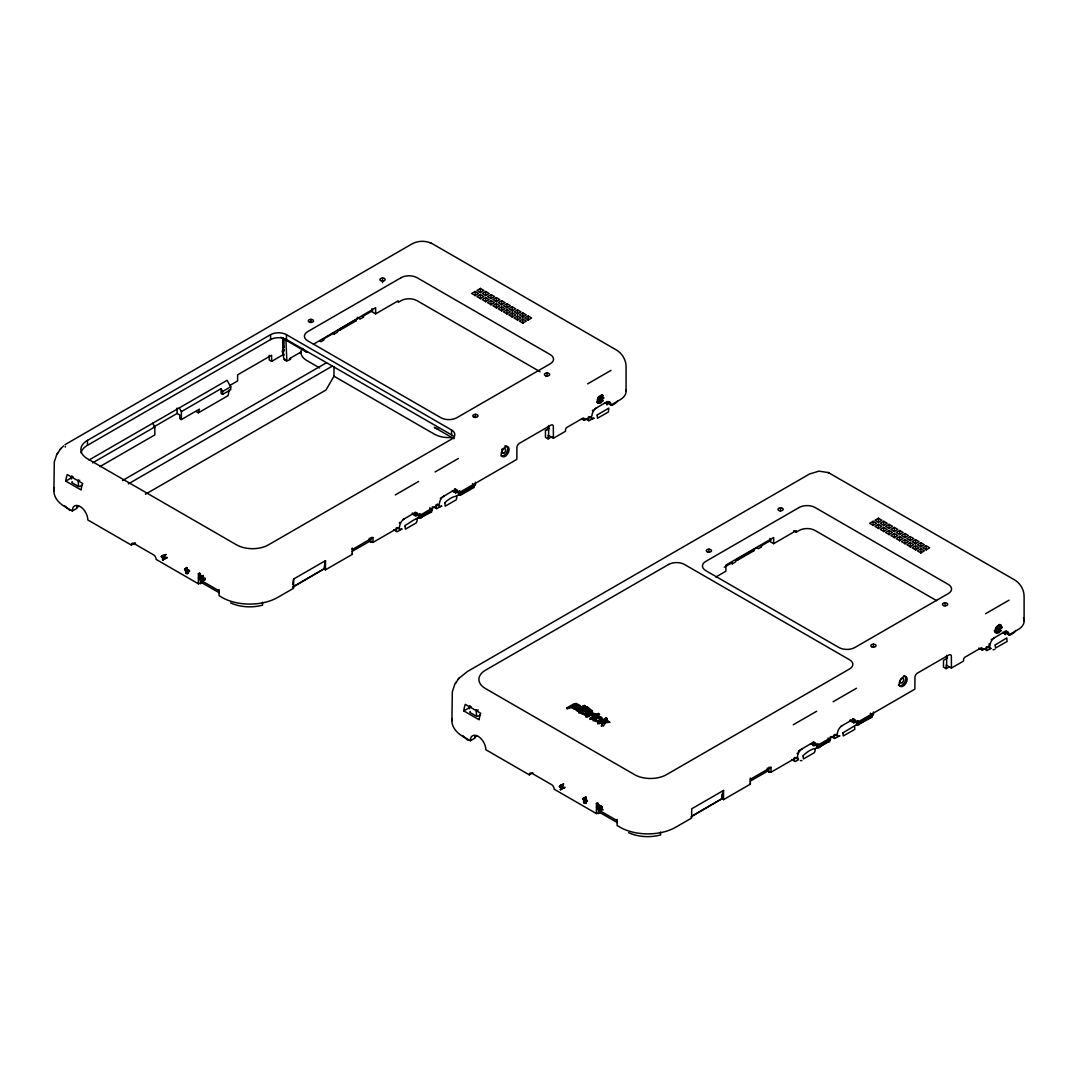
<?xml version="1.0" encoding="UTF-8"?>
<svg xmlns="http://www.w3.org/2000/svg" width="1078" height="1078" viewBox="0 0 1078 1078"><rect width="100%" height="100%" fill="white"/><g stroke="black" fill="none" stroke-linecap="round" stroke-linejoin="round"><path stroke-width="1.5" d="M82.157 485.127L80.23 486.245A1.496 0.862 0 0 1 78.586 486.434L78.101 480.114M152.699 423.263L154.828 426.942L154.828 434.892L99.836 466.653M153.372 427.157L177.115 413.453L177.115 408.063M177.115 413.453L179.77 414.99L179.77 418.655L181.36 419.571L181.36 411.621L179.231 407.942M181.36 411.621L221.071 388.686L221.071 393.483L222.661 394.4L230.746 389.724L230.746 386.773L227.04 380.332L89.029 460.023M229.156 390.061L228.105 395.653L198.379 412.807L196.519 411.742M269.19 355.349L269.19 359.944L271.616 361.346L282.759 354.905L282.759 337.791M271.616 361.346L271.616 355.214L237.618 374.848L237.618 380.979L229.681 385.547M283.514 338.236C286.02 342.844 278.191 366.776 290.454 359.324L290.454 358.112M310.895 322.443L310.895 319.384M323.629 340.176L323.629 338.95L322.565 339.57L323.629 340.176L320.974 341.713L319.64 340.944M334.247 332.832L333.183 333.439L334.247 334.059L334.247 332.832L322.565 339.57M292.583 587.011L323.899 568.928L325.489 569.844L352.29 554.375L352.29 548.284L352.29 549.51L372.988 537.558L372.988 542.423L369.269 541.506L352.129 551.397M370.859 542.423L370.859 539.189M371.923 308.645L371.923 311.704L375.643 313.846L398.186 300.829L398.186 302.352L401.11 300.668A11.252 6.495 0 0 1 417.038 300.668L540.105 371.721M382.542 282.611L382.542 278.016M396.34 527.694L396.434 531.279A1.873 1.078 -60 0 0 397.661 531.521L402 529.015M414.909 515.432L414.909 512.373M419.153 517.602L419.153 514.745M419.948 513.977L421.538 517.763L418.628 517.912M436.132 504.72L436.523 508.641L441.805 506.04M454.714 492.457L454.714 489.399M455.778 493.522L455.778 489.116M458.959 491.77L458.959 494.627L456.304 496.163M475.102 295.79L475.102 291.491L478.551 293.486L475.102 295.48L471.652 293.486L475.102 291.491M475.411 482.189L475.411 485.127L472.932 486.555M480.182 714.93L478.255 716.048A1.496 0.862 0 0 1 476.611 716.237L476.126 709.917M480.411 298.849L480.411 294.563L483.86 296.558L480.411 298.539L476.961 296.558L480.411 294.563M480.411 292.717L480.411 288.432L483.86 290.427L480.411 292.421L476.961 290.427L480.411 288.432M485.72 301.921L485.72 297.622L489.169 299.617L485.72 301.611L482.27 299.617L485.72 297.622M485.72 295.79L485.72 291.491L489.169 293.486L485.72 295.48L482.27 293.486L485.72 291.491M491.029 304.98L491.029 300.695L494.479 302.675L491.029 304.67L487.579 302.675L491.029 300.695M491.029 298.849L491.029 294.563L494.479 296.558L491.029 298.539L487.579 296.558L491.029 294.563M496.338 308.038L496.338 303.753L499.788 305.748L496.338 307.742L492.889 305.748L496.338 303.753M496.338 301.921L496.338 297.622L499.788 299.617L496.338 301.611L492.889 299.617L496.338 297.622M501.647 311.111L501.647 306.812L505.097 308.807L501.647 310.801L498.198 308.807L501.647 306.812M501.647 304.98L501.647 300.695L505.097 302.675L501.647 304.67L498.198 302.675L501.647 300.695M506.956 314.17L506.956 309.885L510.406 311.879L506.956 313.86L503.507 311.879L506.956 309.885M506.956 308.038L506.956 303.753L510.406 305.748L506.956 307.742L503.507 305.748L506.956 303.753M512.252 317.228L512.252 312.943L515.702 314.938L512.252 316.932L508.803 314.938L512.252 312.943M512.252 311.111L512.252 306.812L515.702 308.807L512.252 310.801L508.803 308.807L512.252 306.812M517.561 320.301L517.561 316.016L521.011 317.997L517.561 319.991L514.112 317.997L517.561 316.016M517.561 314.17L517.561 309.885L521.011 311.879L517.561 313.86L514.112 311.879L517.561 309.885M522.87 323.36L522.87 319.075L526.32 321.069L522.87 323.063L519.421 321.069L522.87 319.075M522.87 317.228L522.87 312.943L526.32 314.938L522.87 316.932L519.421 314.938L522.87 312.943M528.18 320.301L528.18 316.016L531.629 317.997L528.18 319.991L524.73 317.997L528.18 316.016M588.426 416.795L588.804 420.716L594.086 418.116M606.995 404.546L606.995 401.474M708.92 552.246L708.92 549.174M732.272 562.622L731.207 563.242L732.272 563.848L732.272 562.622L724.308 567.217M692.009 815.992L721.923 798.731L723.513 799.647L750.315 784.178L750.315 778.087M768.884 772.225L768.884 767.361L771.013 767.361L771.013 772.225L767.293 771.309L750.153 781.2M769.948 538.434L769.948 541.506L773.667 543.649L796.224 530.632L796.224 532.155L793.745 530.726M780.566 510.878L780.566 507.819M794.365 757.497L794.459 761.081A1.873 1.078 -60 0 0 795.685 761.324L798.582 759.653M812.933 745.235L812.933 742.176M817.178 744.548L817.178 747.404L815.062 748.631M817.973 743.78L819.576 747.553L816.652 747.714M834.17 734.522L834.547 738.443L839.829 735.843M852.738 722.26L852.738 719.201M853.803 723.325L853.803 718.905M856.983 721.573L856.983 724.429L854.867 725.656M857.778 720.805L859.368 724.578L856.458 724.726M858.843 724.268L872.115 717.22L870.525 713.447M873.14 525.592L873.14 521.294L876.589 523.288L873.14 525.282L869.69 523.288L873.14 521.294M873.436 711.992L873.436 714.93L870.957 716.358M878.449 528.651L878.449 524.366L881.898 526.347L878.449 528.341L874.999 526.347L878.449 524.366M878.449 522.52L878.449 518.235L881.898 520.229L878.449 522.21L874.999 520.229L878.449 518.235M883.744 531.71L883.744 527.425L887.194 529.419L883.744 531.414L880.295 529.419L883.744 527.425M883.744 525.592L883.744 521.294L887.194 523.288L883.744 525.282L880.295 523.288L883.744 521.294M889.054 534.782L889.054 530.484L892.503 532.478L889.054 534.472L885.604 532.478L889.054 530.484M889.054 528.651L889.054 524.366L892.503 526.347L889.054 528.341L885.604 526.347L889.054 524.366M894.363 537.841L894.363 533.556L897.812 535.55L894.363 537.531L890.913 535.55L894.363 533.556M894.363 531.71L894.363 527.425L897.812 529.419L894.363 531.414L890.913 529.419L894.363 527.425M899.672 540.9L899.672 536.615L903.121 538.609L899.672 540.604L896.222 538.609L899.672 536.615M899.672 534.782L899.672 530.484L903.121 532.478L899.672 534.472L896.222 532.478L899.672 530.484M904.981 543.972L904.981 539.687L908.431 541.668L904.981 543.662L901.531 541.668L904.981 539.687M904.981 537.841L904.981 533.556L908.431 535.55L904.981 537.531L901.531 535.55L904.981 533.556M910.29 547.031L910.29 542.746L913.74 544.74L910.29 546.735L906.841 544.74L910.29 542.746M910.29 540.9L910.29 536.615L913.74 538.609L910.29 540.604L906.841 538.609L910.29 536.615M915.586 550.103L915.586 545.805L919.035 547.799L915.586 549.793L912.136 547.799L915.586 545.805M915.586 543.972L915.586 539.687L919.035 541.668L915.586 543.662L912.136 541.668L915.586 539.687M920.895 553.162L920.895 548.877L924.345 550.858L920.895 552.852L917.445 550.858L920.895 548.877M920.895 547.031L920.895 542.746L924.345 544.74L920.895 546.735L917.445 544.74L920.895 542.746M926.204 550.103L926.204 545.805L929.654 547.799L926.204 549.793L922.755 547.799L926.204 545.805M986.451 646.598L986.842 650.519L990.669 648.754M989.105 643.862L989.361 647.77L991.073 648.417M1005.019 634.336L1005.019 631.277M338.479 329.774L339.543 330.394L339.543 329.167L358.651 318.131M339.543 330.394L355.996 320.894L355.996 319.667M736.517 559.576L737.568 560.183L737.581 558.97L756.675 547.934M737.568 560.183L754.021 550.683L754.021 549.47M597.279 399.493L597.63 401.407L599.637 401.474M204.591 578.59L204.133 579.438M283.824 351.226L284.093 349.73M65.771 481.111L65.852 480.343A18.757 10.834 -60 0 1 67.267 474.549L82.669 483.429A18.757 10.834 -60 0 0 81.241 489.237L81.16 489.991L65.771 481.111L73.088 476.88M463.796 710.901L463.877 710.146A18.757 10.834 -60 0 1 465.305 704.352L480.694 713.232A18.757 10.834 -60 0 0 479.265 719.026L479.184 719.794L463.796 710.901L471.113 706.683M998.282 629.363C1005.019 622.356 1000.896 632.449 997.217 628.757M188.044 573.065C185.645 563.444 183.705 575.8 188.327 572.997M585.3 803.406C586.082 793.475 580.314 805.468 586.365 802.8M292.583 584.559L293.647 579.034L325.489 560.654L325.489 569.844M323.899 568.928L325.489 560.654M617.101 819.415L617.101 825.532L620.025 827.217A39.401 22.746 0 0 0 675.744 827.217L691.672 818.027L691.672 808.837L723.513 790.457L721.923 798.731L721.923 794.136M600.742 805.765L601.025 808.837M585.529 709.755L587.308 708.731C592.806 710.267 587.699 712.854 585.529 709.755L585.529 710.981C585.88 712.545 591.593 713.164 589.248 711.089M602.71 395.788L602.629 395.181A4.487 2.587 -60 0 0 601.241 395.316L598.411 397.984L597.535 401.892A4.581 2.641 -60 0 0 598.411 403.28L600.702 403.051L602.791 400.8L600.217 402.323L598.694 402.013L598.991 398.321L602.71 395.788L601.645 395.181L598.708 396.664M996.732 626.453L999.764 624.593L1000.829 625.213L997.797 627.073L996.328 630.495L997.393 632.207L1000.775 630.805L998.727 632.853L996.436 633.082A4.581 2.641 -60 0 1 995.56 631.695L996.436 627.787L999.266 625.105M186.332 568.295L186.629 567.5L188.596 571.798L186.629 569.144L184.621 569.386L187.397 567.688M468.607 706.71L469.577 708.798M567.028 707.761L569.13 708.394L571.919 706.845L574.075 708.947L578.037 708.408L580.476 705.713L576.407 703.503L573.941 703.853L567.028 707.761L567.028 708.987L573.941 705.079L576.407 704.729L580.476 706.939L578.037 709.634M165.756 558.525L164.072 556.666C167.602 552.556 157.55 556.814 163.169 558.081L164.233 557.474L162.549 555.601M797.127 753.818L797.37 753.01M163.169 558.081L162.805 559.981L164.233 557.474M564.845 787.708L560.452 789.433L562.258 787.263L560.479 785.525L563.457 783.935M560.843 789.783L562.258 787.263M581.904 711.857L584.087 710.591C590.057 712.235 584.168 715.226 581.904 711.857L581.904 713.084C582.403 714.903 588.669 715.293 586.109 712.976M602.535 722.341L601.47 726.127L602.535 722.341L599.381 723.688L597.67 722.705L606.052 717.867L607.183 718.595L606.954 720.549M607.264 718.851L603.464 721.33L603.464 722.556L607.925 722.368L607.925 721.142L603.464 721.33M583.656 707.411L577.66 711.157L575.962 710.173L582.443 706.427C584.545 706.481 583.252 710.981 583.575 707.155M593.129 720.859L594.018 717.813L591.62 719.201L589.909 718.217L596.39 714.485L597.603 715.469L595.757 716.816L595.757 718.042C597.859 716.654 603.936 718.002 601.861 721.142L601.861 719.915C603.936 716.776 597.859 715.428 595.757 716.816M198.379 412.807L199.443 409.141L181.36 419.571M598.762 722.799L599.408 721.398L595.42 721.02C594.53 716.708 600.783 717.045 601.861 719.915M995.439 628.703L996.328 626.938M399.345 523.221L399.763 522.345M187.222 568.335L185.012 569.817M585.718 798.326C578.414 801.87 586.607 794.405 584.195 798.973M603.828 397.849C595.77 396.61 603.64 404.412 602.845 397.027M1000.492 627.342L1001.947 627.436M607.925 721.142L609.973 722.327L605.176 722.422L603.518 726.073L601.47 724.901M60.543 448.974L56.649 454.849L54.291 461.963L53.9 490.948M597.63 398.308L598.303 397.149M57.902 452.571L56.959 454.215M458.568 678.776L454.673 684.651L452.315 691.766L451.925 720.751M455.347 683.385L455.927 682.374M333.978 366.749L333.978 376.195L326.014 389.993L145.382 494.276M563.781 788.328L562.096 786.455C565.627 782.358 555.574 786.617 561.193 787.883M573.253 706.494C576.299 702.088 580.799 707.896 574.493 707.653C570.424 705.713 576.555 711.696 578.158 707.262L578.091 705.551M573.253 707.72L575.234 706.265M599.597 399.197L602.764 397.23M595.608 720.077L595.42 721.02M601.133 401.164L601.686 400.396L602.75 401.003M592.401 410.637L593.035 409.963M798.34 751.339L798.987 750.665M65.3 446.332L65.259 447.087M603.181 809.794L601.228 809.16M60.907 448.569L63.615 445.861M458.932 678.358L467.353 671.554L809.659 473.929L819.037 471.14L828.308 472.609M60.099 449.499L61.338 448.057M458.123 679.288L459.376 677.86M187.276 573.617L187.464 570.855L185.995 569.656M592.321 712.571L591.593 713.191M440.296 498.332L453.649 490.342A6.751 3.894 -60 0 1 458.433 493.091L516.834 459.376L516.914 447.02A3.746 2.169 -60 0 1 519.488 443.274L550.75 425.217A3.746 2.169 -60 0 1 553.324 426.012L553.405 438.261L565.505 431.281L565.505 430.055A2.25 1.294 -60 0 1 567.095 427.292L582.74 418.251A2.25 1.294 -60 0 1 584.33 419.18L584.33 420.407L581.945 419.019M594.018 717.813L593.358 720.091L596.821 721.708M323.36 569.238L292.92 587.119M721.398 799.027L690.944 816.922M600.675 401.649L597.818 402.849M65.071 444.635L411.634 244.127C418.116 240.367 426.565 240.367 433.046 244.14L616.144 349.838C622.154 353.234 626.129 359.931 626.075 366.857L626.075 391.368M799.081 750.558L811.882 743.119A6.751 3.894 -60 0 1 816.652 745.868L837.35 733.929A6.751 3.894 -60 0 1 842.12 725.656M991.167 639.658L1004.251 632.045A6.751 3.894 -60 0 1 1009.035 634.807L1018.05 629.592A20.644 11.912 0 0 0 1023.48 618.273M87.466 440.39L270.565 334.679A11.252 6.495 0 0 1 286.478 334.679L451.534 429.974A11.252 6.495 0 0 1 451.534 439.164L268.435 544.875A22.517 13.003 0 0 1 236.594 544.875L87.466 458.77A22.517 13.003 0 0 1 87.466 440.39L87.466 445.295A22.517 13.003 0 0 0 81.066 452.787M87.466 445.295L270.565 339.583A11.252 6.495 0 0 1 286.478 339.583L451.534 434.879A11.252 6.495 0 0 1 454.444 437.789M92.6 462.866L154.828 426.942M222.661 394.4L222.661 391.449L230.746 386.773M313.469 344.232L375.643 307.715L375.643 313.846M372.719 310.612L362.37 316.595L363.434 317.202L363.434 315.975M334.247 334.059L336.888 332.523A1.873 1.078 -60 0 0 338.222 330.218M363.434 317.202L360.268 318.913L357.182 317.296M122.488 480.532L326.54 362.72M54.331 487.606A39.401 22.746 0 0 0 65.435 507.037L72.28 510.985L77.05 508.223A10.996 6.347 60 0 1 77.32 506.054M128.322 483.901L332.388 366.089M72.28 510.985A10.996 6.347 60 0 1 80.055 506.485A10.996 6.347 60 0 1 87.83 519.96L131.273 545.037L134.858 542.975M133.928 544.12L135.518 543.204M161.377 556.342L162.441 555.722M161.39 556.571L162.455 555.952M161.498 556.814L162.562 556.208M164.84 555.076L165.904 554.469M164.88 555.264L165.945 554.644M164.072 556.666L165.136 556.046M162.428 559.63L163.438 558.835M162.522 559.805L163.587 559.186M165.742 557.905L166.807 557.299M162.657 559.913L163.721 559.307M165.85 558.161L166.915 557.555M165.864 558.391L166.915 557.784M184.621 569.386L186.494 567.554M184.675 569.534L186.467 568.578M184.769 569.669L186.171 569.184M185.793 569.885L187.343 568.982M187.276 570.397L188.327 569.777M187.464 570.855L188.906 569.979L189.216 570.936L188.151 571.556M185.793 572.418L186.858 571.812M185.995 572.876L187.06 572.256M188.367 571.785L189.715 571.097M186.278 573.267L187.343 572.661M186.629 573.55L187.693 572.93M186.979 573.671L188.529 572.782M198.379 573.671L200.212 573.509L198.379 573.671L198.379 578.037L200.198 577.862L198.379 578.037M199.147 578.468L199.147 575.612L200.198 574.992M199.147 574.116L200.252 577.619L201.316 576.999M131.273 545.037A3.746 2.169 60 0 1 133.928 543.514L153.507 554.82A3.746 2.169 60 0 1 156.162 559.415L198.379 583.791L202.098 582.875L219.238 592.765M395.276 494.923L418.628 481.448M435.081 471.948L458.433 458.473M587.658 383.862L611.01 370.374M552.138 436.55L548.096 438.867L545.455 437.345L545.455 430.594L549.484 428.276M545.455 430.594L548.635 428.761L548.635 425.581M402.97 519.596L413.844 513.317A6.751 3.894 -60 0 1 418.628 516.079L439.325 504.127A6.751 3.894 -60 0 1 444.096 495.853M595.056 408.697L606.227 402.242A6.751 3.894 -60 0 1 611.01 405.005L620.025 399.79A20.644 11.912 0 0 0 625.846 389.616M372.988 542.423L399.52 527.102A6.751 3.894 -60 0 1 404.29 518.828M584.33 420.407L591.903 416.027A6.751 3.894 -60 0 1 596.673 407.767M416.283 518.653L419.019 517.076M419.773 513.883L421.013 516.227L431.631 510.716L431.631 511.942L421.013 517.453M459.578 490.894L460.818 493.252L474.077 486.205L474.077 487.431L461.344 494.775L458.433 494.937M416.499 519.138L422.94 515.419M430.297 511.174L432.426 509.948L432.426 506.754M419.948 518.06L431.092 511.012M459.754 495.085L461.344 494.169L459.754 491.002M771.013 540.267L760.394 546.384L761.459 547.004L761.459 545.778M732.272 563.848L734.926 562.325A1.873 1.078 -60 0 0 736.247 560.021M761.459 547.004L758.292 548.715L757.484 547.772M715.819 577.04L725.898 571.219L725.898 565.101L773.667 537.518L773.667 543.649M796.224 532.155L799.135 530.47A11.252 6.495 0 0 1 815.062 530.47L936.688 600.689M452.113 718.514A39.401 22.746 0 0 0 463.473 736.84L470.304 740.775L475.088 738.026A10.996 6.347 60 0 1 475.344 735.856M577.256 710.645L582.443 707.653L583.656 708.637M592.496 711.884L587.106 708.462L578.738 712.989L578.738 711.763L586.23 707.438L587.982 707.438L592.469 711.008L588.844 712.369L589.06 714.593L586.877 715.994M596.067 715.522L591.876 714.445L585.947 717.153L585.947 715.927C588.049 713.784 595.339 711.224 596.067 715.522L593.776 716.196M596.067 714.296L594.342 715.293L591.701 714.674L587.645 716.91L585.947 715.927M589.909 719.444L596.39 715.711L597.522 716.425L597.522 715.213M595.757 718.042L597.266 717.166M597.67 723.931L606.052 719.093L607.264 720.077M603.464 722.556L605.796 721.209M470.304 740.775A10.996 6.347 60 0 1 478.08 736.287A10.996 6.347 60 0 1 485.868 749.762L529.298 774.839L532.882 772.778M559.428 786.361L560.479 785.525M562.635 784.595L563.7 783.975M559.536 786.617L560.587 785.997M562.096 786.455L563.161 785.849M560.398 789.258L561.463 788.638M560.452 789.433L561.611 788.988M563.767 787.708L564.832 787.102M560.681 789.716L561.746 789.096M584.357 798.097L585.933 796.911M582.699 799.337L583.71 798.569M583.036 799.606C585.583 798.205 588.076 804.215 584.963 797.828L586.028 797.221M582.794 799.472L584.505 798.38M584.963 798.448L586.028 797.828M583.818 799.687L585.381 798.785M584.667 799.512L585.718 798.906M585.004 799.795L586.068 799.189M585.3 800.199L586.365 799.58M585.88 800.402L586.621 799.189M583.818 802.221L584.882 801.614L584.815 799.445M584.02 802.679L585.718 802.733L584.667 803.353M586.176 801.345L587.24 800.738M586.405 801.587L587.47 800.967M584.316 803.07L585.381 802.463M585.004 803.474L586.068 802.854M596.417 803.474L597.468 802.867L597.468 807.22L596.417 807.826L596.417 803.474L598.29 807.422L599.355 806.802L598.6 804.471M597.172 803.918L598.236 803.299M597.172 805.414L598.236 804.794L600.109 808.743L598.29 808.918L597.172 805.414L597.172 808.271L596.417 807.826M597.172 808.271L598.236 807.665M598.29 808.918L599.355 808.298M529.298 774.839A3.746 2.169 60 0 1 531.953 773.317L551.545 784.622A3.746 2.169 60 0 1 554.186 789.217L596.417 813.594L600.123 812.664L617.276 822.568M793.3 724.726L816.652 711.251M833.105 701.751L856.458 688.276M985.683 613.665L1009.035 600.176M947.508 658.065L943.479 660.396L943.479 667.134L946.134 668.67L948.815 667.12M840.8 726.41L851.674 720.131A6.751 3.894 -60 0 1 856.458 722.893L914.858 689.179L914.952 676.822A3.746 2.169 -60 0 1 917.513 673.063L948.788 655.02A3.746 2.169 -60 0 1 951.348 655.801L951.443 668.05L963.53 661.07L963.53 659.844A2.25 1.294 -60 0 1 965.12 657.095L980.778 648.053A2.25 1.294 -60 0 1 982.368 648.969L982.368 650.196L978.784 648.134M750.315 779.313L771.013 767.361M771.013 772.225L797.545 756.904A6.751 3.894 -60 0 1 802.328 748.631M982.368 650.196L989.927 645.83A6.751 3.894 -60 0 1 994.698 637.556M858.843 723.042L872.115 715.994L859.368 723.351L857.603 720.697M828.322 740.977L830.451 739.751L830.451 736.557M817.973 747.862L829.13 740.815M857.778 724.888L871.576 716.304M166.82 557.905L162.805 559.981M203.19 575.436C200.508 577.282 205.642 583.117 205.346 578.239M604.34 403.334L606.213 403.145L606.995 404.87M452.059 491.258L453.717 490.948L454.646 492.12M412.254 514.233L414.127 514.044L414.909 515.769M1002.365 633.136L1004.251 632.948L1005.019 634.673M850.084 721.061L851.741 720.751L852.617 721.788M810.279 744.036L812.165 743.847L812.933 745.558M997.662 631.277L995.964 631.452L995.264 629.889M593.722 418.331L592.078 418.614L591.081 416.795M441.441 506.256L439.797 506.539L438.786 504.72M401.636 529.231L399.763 529.406L398.995 527.694M994.94 649.428L992.959 649.764M839.479 736.045L837.822 736.341L836.824 734.522M285.158 359.338L284.215 359.419M587.092 419.099L585.866 418.857M985.117 648.889L983.891 648.66M832.836 736.813L831.61 736.57M472.487 487.728L473.552 487.121M430.041 512.239L431.092 511.632M828.066 742.041L829.656 741.731L829.656 740.519L828.066 737.958M801.911 760.623L800.375 760.583M370.859 537.558L372.988 537.558M599.408 721.398L595.42 719.794M869.191 717.382L870.525 717.53M602.602 723.702L602.076 722.206M798.219 759.343L797.019 757.497M995.371 632.476C997.81 633.999 998.983 629.188 1000.775 630.805M78.586 486.434L72.266 482.877A1.496 0.862 0 0 1 72.266 481.65M476.611 716.237L470.291 712.666A1.496 0.862 0 0 1 470.291 711.44M431.092 243.143L429.893 242.658M828.699 472.77L1014.169 579.641C1020.179 583.036 1024.154 589.733 1024.1 596.66L1024.1 621.171M827.931 472.447L829.117 472.932M230.571 602.885C240.461 607.386 252.063 607.884 262.52 605.189L262.52 602.252M628.595 832.688C638.499 837.188 650.088 837.687 660.544 834.992L660.544 832.054M609.946 404.385L611.819 405.463L614.46 403.927A12.761 7.371 0 0 0 617.761 400.625M1007.97 634.187L1009.857 635.265L1012.485 633.729A12.761 7.371 0 0 0 1015.786 630.428M601.74 394.791L602.791 395.41M999.724 624.445L1000.829 625.213M999.683 624.984L1000.734 625.59M601.389 395.518L602.454 396.138M999.427 625.321L1000.478 625.941M601.228 395.626L602.292 396.232M999.252 625.415L1000.317 626.035M1000.91 626.628L1001.974 627.234M602.629 397.418L603.693 398.025M1000.788 627.032L1001.853 627.639M1000.654 627.207L1001.718 627.827M599.449 398.361L600.5 398.981M611.01 405.005L608.612 403.617A8.759 5.053 0 0 1 606.698 403.199M997.473 628.164L998.538 628.77M1009.035 634.807L1006.636 633.419A8.759 5.053 0 0 1 1004.723 633.002M997.339 628.353L998.403 628.959M601.726 400.194L602.791 400.8M997.244 628.555L998.309 629.161M999.751 629.997L1000.815 630.603M599.449 399.251L600.5 399.871M997.244 628.919L998.538 629.66M586.162 419.194L588.804 420.716M984.187 648.983L986.842 650.519M354.931 320.274L355.996 320.894M752.956 550.076L754.021 550.683M553.405 438.261L548.096 435.189L548.096 438.867M946.134 668.67L946.134 664.991L951.443 668.05M280.819 337.239L306.907 352.304A20.644 11.912 0 0 1 302.433 348.437M453.892 438.692L434.286 427.373A20.644 11.912 0 0 0 438.557 429.26M300.007 352.587L301.072 353.207L301.072 351.98L289.403 358.718L290.454 359.324M319.64 367.935L306.907 360.578A20.644 11.912 0 0 1 301.045 350.593M333.978 376.195L434.286 434.111A20.644 11.912 0 0 0 451.574 437.493M473.552 486.501L460.818 493.859M460.818 493.252L474.077 486.205L472.487 483.645M859.368 723.971L857.603 721.317M856.458 722.893L854.328 721.667A6.751 3.894 -60 0 0 852.941 718.581M458.433 493.091L456.304 491.864A6.751 3.894 -60 0 0 454.903 488.779M433.868 507.105L436.523 508.641M831.906 736.907L834.547 738.443M431.887 510.258L430.863 509.085M829.13 741.435L819.037 747.256M421.013 516.227L431.631 510.716L430.041 508.156M421.538 517.144L419.773 514.489M819.576 746.946L817.798 744.292M418.628 516.079L416.499 514.853A6.751 3.894 -60 0 0 415.704 512.252M816.652 745.868L814.537 744.642A6.751 3.894 -60 0 0 813.728 742.041M396.434 531.279L393.78 529.756A1.873 1.078 -60 0 0 395.006 529.985M794.459 761.081L791.804 759.559A1.873 1.078 -60 0 0 793.031 759.788M578.738 711.763C580.516 713.892 588.723 717.193 588.844 712.369M219.077 590.838L198.379 578.886L198.379 583.791M617.101 820.627L596.417 808.689L596.417 813.594M467.771 740.182L462.583 735.506M69.733 510.379L64.559 505.703M601.874 809.066L602.467 806.694M71.539 478.996L70.569 478.026M359.836 318.832L359.446 317.97M286.869 360.955L285.913 339.341M221.071 388.686L222.661 391.449M870.337 713.34L871.576 715.698M429.852 508.061L431.092 510.406M284.093 355.147L283.824 353.975M199.147 575.612L201.02 579.56L201.02 575.194L200.252 574.763L200.252 577.619M578.158 707.262L577.619 705.133M994.442 630.361L994.495 631.088A4.581 2.641 -60 0 0 994.981 632.153M946.659 655.384L946.659 665.301M945.083 602.804L945.083 605.863M873.436 644.159L873.436 647.231M813.998 742.877L813.998 746.057M767.293 768.062L767.293 771.309M750.315 782.951L750.315 784.178M723.513 790.457L723.513 799.647M607.183 718.595L607.183 720.333M606.052 717.867L606.052 719.093M605.176 722.422L605.176 723.648M602.4 722.26L602.4 723.486M600.284 718.581L600.284 719.808M600.15 718.217L600.163 720.158M600.123 809.403L600.123 812.664M599.152 717.638L599.152 718.864M599.045 809.349L599.045 804.996L598.29 804.565L598.29 807.422M598.506 717.557L598.506 718.783M598.533 808.689L598.533 813.594M597.603 715.469L597.603 716.695M597.63 720.508L597.63 721.734M596.39 714.485L596.39 715.711M592.388 714.566L592.388 715.792M590.003 710.523L589.949 712.032M589.626 711.076L589.626 712.302M589.14 711.264L589.14 712.491M588.642 711.305L588.642 712.531M587.591 707.276L587.591 708.502M587.308 708.731L587.308 709.957M587.106 707.235L587.106 708.462M586.944 712.518L586.85 714.094M586.634 707.276L586.634 708.502M585.839 713.447L585.839 714.674M585.26 713.488L585.26 714.714M584.087 710.591L584.087 711.817M582.443 706.427L582.443 707.653M576.905 704.877L576.905 706.103M576.083 704.837L576.083 706.063M575.302 707.68L575.302 708.906M574.493 707.653L574.493 708.879M573.792 707.397L573.792 708.623M573.321 706.979L573.321 708.206M571.919 706.845L571.919 708.071M548.635 428.761L548.635 435.499M547.058 373.001L547.058 376.06M475.411 414.37L475.411 417.429M451.534 429.974L451.534 434.879M415.973 513.074L415.973 516.254M369.269 538.259L369.269 541.506M352.29 553.149L352.29 554.375M293.647 579.034L293.647 588.224L277.72 597.428A39.401 22.746 0 0 1 222.001 597.428L219.077 595.743L219.077 589.612M286.478 334.679L286.478 339.583M270.565 334.679L270.565 339.583M202.098 579.6L202.098 582.875M200.508 578.886L200.508 583.791M199.443 573.065L199.443 577.417M851.054 720.495A3.746 2.169 -60 0 1 851.418 721.815M850.084 719.929A3.746 2.169 -60 0 1 850.636 720.104M836.824 735.641A3.746 2.169 -60 0 1 835.585 734.495M990.426 647.366A3.746 2.169 -60 0 1 987.866 646.571M1002.917 632.18A3.746 2.169 -60 0 1 1003.605 633.163M798.34 758.252A3.746 2.169 -60 0 1 795.78 757.47M811.249 743.47A3.746 2.169 -60 0 1 811.518 744.049M1006.111 630.98A6.751 3.894 -60 0 1 1006.906 633.581M470.291 706.548A1.496 0.862 0 0 1 469.968 705.605M478.255 709.917A1.496 0.862 0 0 1 476.611 710.106M999.239 625.132A4.581 2.641 -60 0 1 1000.667 624.997M477.015 736.153A11.063 6.387 0 0 1 474.926 736.907M903.849 675.623A5.633 3.247 -60 0 1 904.671 682.374A5.633 3.247 -60 0 1 898.405 685.042M453.299 491.285A3.746 2.169 -60 0 1 453.38 492.026M439.433 505.771A3.746 2.169 -60 0 1 437.466 503.952M605.31 402.768A3.746 2.169 -60 0 1 605.58 403.361M591.714 417.86A3.746 2.169 -60 0 1 589.841 416.768M412.254 513.115A3.746 2.169 -60 0 1 413.224 513.667M413.494 514.26A3.746 2.169 -60 0 1 413.588 515.001M399.628 528.746A3.746 2.169 -60 0 1 397.755 527.668M608.518 401.878A6.751 3.894 -60 0 1 608.881 403.778M282.234 352.156A6.751 3.894 -60 0 1 284.363 346.334M72.266 476.745A1.496 0.862 0 0 1 71.943 475.802M79.732 480.303A1.496 0.862 0 0 1 78.586 480.303M597.347 402.673A4.581 2.641 -60 0 1 596.66 401.878M78.99 506.35A11.063 6.387 0 0 1 76.902 507.118M501.984 449.108A2.628 1.523 -60 0 1 501.688 449.715M504.854 445.915A5.633 3.247 -60 0 1 507.28 451.251A5.633 3.247 -60 0 1 501.014 455.819M405.085 526.01L405.395 529.15L416.243 522.938C420.393 513.95 409.627 523.18 405.624 525.094L405.085 526.01M444.891 503.035L445.201 506.175L456.034 499.963C460.01 492.242 448.637 498.791 445.43 502.119L444.904 502.887M597.172 415.111L597.481 418.251L608.437 411.971L608.8 408.131L597.185 414.963M803.123 755.813L803.42 758.939L814.267 752.74C818.97 743.807 805.509 752.484 803.123 755.813M842.929 732.838L843.225 735.964L854.8 729.388L854.544 725.858L842.929 732.838M995.21 644.913L995.506 648.053L1007.081 641.477L1006.825 637.933L995.21 644.913M204.294 579.6C199.753 584.977 201.909 568.941 204.294 579.6M602.319 809.389C597.778 814.779 599.947 798.744 602.319 809.389M202.368 577.256C201.896 583.252 205.157 576.824 202.368 577.256M600.392 807.058C599.92 813.055 603.181 806.627 600.392 807.058M585.556 706.319L584.707 707.087L582.996 706.103L584.343 705.335L585.556 706.319M599.503 714.364L598.654 715.145L596.942 714.162L598.29 713.38L599.503 714.364M401.11 277.693L307.702 331.62A11.252 6.495 0 0 0 307.702 340.81L440.915 417.725A11.252 6.495 0 0 0 456.829 417.725L550.238 363.798A11.252 6.495 0 0 0 550.238 354.595L417.038 277.693A11.252 6.495 0 0 0 401.11 277.693M668.589 564.481L485.491 670.193A22.517 13.003 0 0 0 485.491 688.572L634.619 774.678A22.517 13.003 0 0 0 666.46 774.678L849.558 668.966A11.252 6.495 0 0 0 849.558 659.776L684.503 564.481A11.252 6.495 0 0 0 668.589 564.481M799.135 507.495L705.74 561.422A11.252 6.495 0 0 0 705.74 570.612L838.94 647.514A11.252 6.495 0 0 0 854.867 647.514L948.263 593.587A11.252 6.495 0 0 0 948.263 584.397L815.062 507.495A11.252 6.495 0 0 0 799.135 507.495M829.13 740.209L819.037 746.03L829.13 740.209M943.776 605.634A2.628 1.523 0 0 0 947.71 604.313A2.628 1.523 0 0 0 943.776 603.006A2.628 1.523 0 0 0 943.776 605.634M872.129 646.989A2.628 1.523 0 0 0 876.064 645.682A2.628 1.523 0 0 0 872.129 644.361A2.628 1.523 0 0 0 872.129 646.989M779.246 510.649A2.628 1.523 0 0 0 783.194 509.328A2.628 1.523 0 0 0 779.246 508.021A2.628 1.523 0 0 0 779.246 510.649M707.613 552.003A2.628 1.523 0 0 0 711.547 550.696A2.628 1.523 0 0 0 707.613 549.376A2.628 1.523 0 0 0 707.613 552.003M902.34 682.549A2.628 1.523 -60 0 0 903.162 678.48A2.628 1.523 -60 0 0 900.063 681.229A2.628 1.523 -60 0 0 902.34 682.549M904.213 685.365A5.633 3.247 -60 0 0 905.992 676.634A5.633 3.247 -60 0 0 899.335 682.549A5.633 3.247 -60 0 0 904.213 685.365M545.737 375.831A2.628 1.523 0 0 0 549.686 374.511A2.628 1.523 0 0 0 545.737 373.204A2.628 1.523 0 0 0 545.737 375.831M474.091 417.199A2.628 1.523 0 0 0 478.039 415.879A2.628 1.523 0 0 0 474.091 414.572A2.628 1.523 0 0 0 474.091 417.199M380.453 280.455A2.628 1.523 0 0 0 384.967 280.118A2.628 1.523 0 0 0 382.191 278.03A2.628 1.523 0 0 0 380.453 280.455M309.575 322.214A2.628 1.523 0 0 0 313.523 320.894A2.628 1.523 0 0 0 309.575 319.587A2.628 1.523 0 0 0 309.575 322.214M504.302 452.747A2.628 1.523 -60 0 0 505.137 448.677A2.628 1.523 -60 0 0 502.038 451.426A2.628 1.523 -60 0 0 504.302 452.747M506.188 455.563A5.633 3.247 -60 0 0 507.967 446.844A5.633 3.247 -60 0 0 501.31 452.747A5.633 3.247 -60 0 0 506.188 455.563"/></g></svg>
